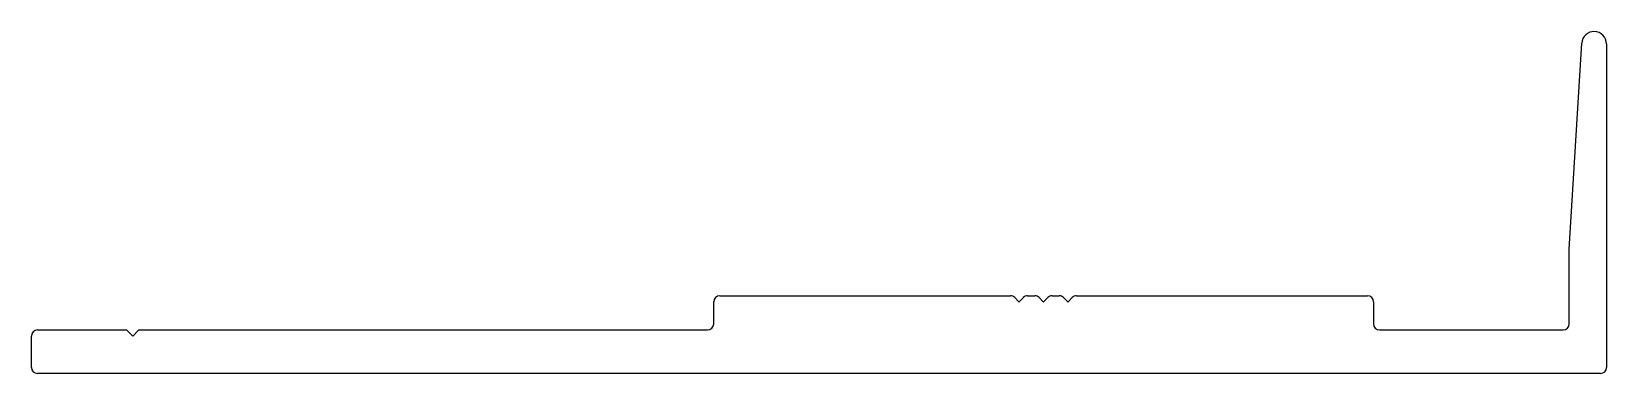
# Model space of a CAD drawing. Extents: x -38.5 to 25.9, y 7.6 to 21.5.
import ezdxf

# ---------------------------------------------------------------- set-up
doc = ezdxf.new("R2010")
doc.units = 0
doc.layers.get('0').update_dxf_attribs({"linetype": 'CONTINUOUS'})

msp = doc.modelspace()

# ---------------------------------------------------------------- linework, layer by layer
at = {"linetype": 'CONTINUOUS'}
for p, q in [((24.35, 12.634), (24.859, 21.047)), ((25.874, 21.016), (25.874, 7.804)), ((24.35, 9.582), (24.35, 12.634)), ((-10.626, 9.582), (-10.626, 10.479)), ((-10.376, 10.729), (0.77, 10.729)), ((0.75, 10.729), (1.502, 10.729)), ((1.679, 10.656), (1.85, 10.485)), ((1.862, 10.485), (2.033, 10.656)), ((2.209, 10.729), (2.502, 10.729)), ((2.679, 10.656), (2.85, 10.485)), ((2.861, 10.485), (3.033, 10.656)), ((3.209, 10.729), (3.502, 10.729)), ((3.679, 10.656), (3.85, 10.485)), ((3.861, 10.485), (4.032, 10.656)), ((4.209, 10.729), (4.961, 10.729)), ((4.961, 10.729), (16.099, 10.729)), ((16.349, 10.479), (16.349, 9.582)), ((-38.515, 7.804), (-38.515, 9.082)), ((-38.265, 9.332), (-34.629, 9.332)), ((-34.629, 9.332), (-34.375, 9.078)), ((-34.375, 9.078), (-34.121, 9.332)), ((-34.121, 9.332), (-10.876, 9.332)), ((16.599, 9.332), (24.1, 9.332)), ((-30.235, 7.554), (-38.265, 7.554)), ((25.624, 7.554), (-30.235, 7.554))]:
    msp.add_line(p, q, dxfattribs=at)
for centre, radius, start, end in [((25.366, 21.016), 0.508, 360, 176.5381), ((-10.376, 10.479), 0.25, 90, 180), ((1.502, 10.479), 0.25, 45, 90), ((1.856, 10.49), 0.008, 225, 315), ((2.209, 10.479), 0.25, 90, 135), ((2.502, 10.479), 0.25, 45, 90), ((2.856, 10.49), 0.008, 225, 315), ((3.209, 10.479), 0.25, 90, 135), ((3.502, 10.479), 0.25, 45, 90), ((3.856, 10.49), 0.008, 225, 315), ((4.209, 10.479), 0.25, 90, 135), ((16.099, 10.479), 0.25, 0, 90), ((-38.265, 9.082), 0.25, 90, 180), ((-10.876, 9.582), 0.25, 270, 0), ((16.599, 9.582), 0.25, 180, 270), ((24.1, 9.582), 0.25, 270, 0), ((-38.265, 7.804), 0.25, 180, 270), ((25.624, 7.804), 0.25, 270, 0)]:
    msp.add_arc(centre, radius, start, end, dxfattribs=at)

doc.saveas('drawing.dxf')
